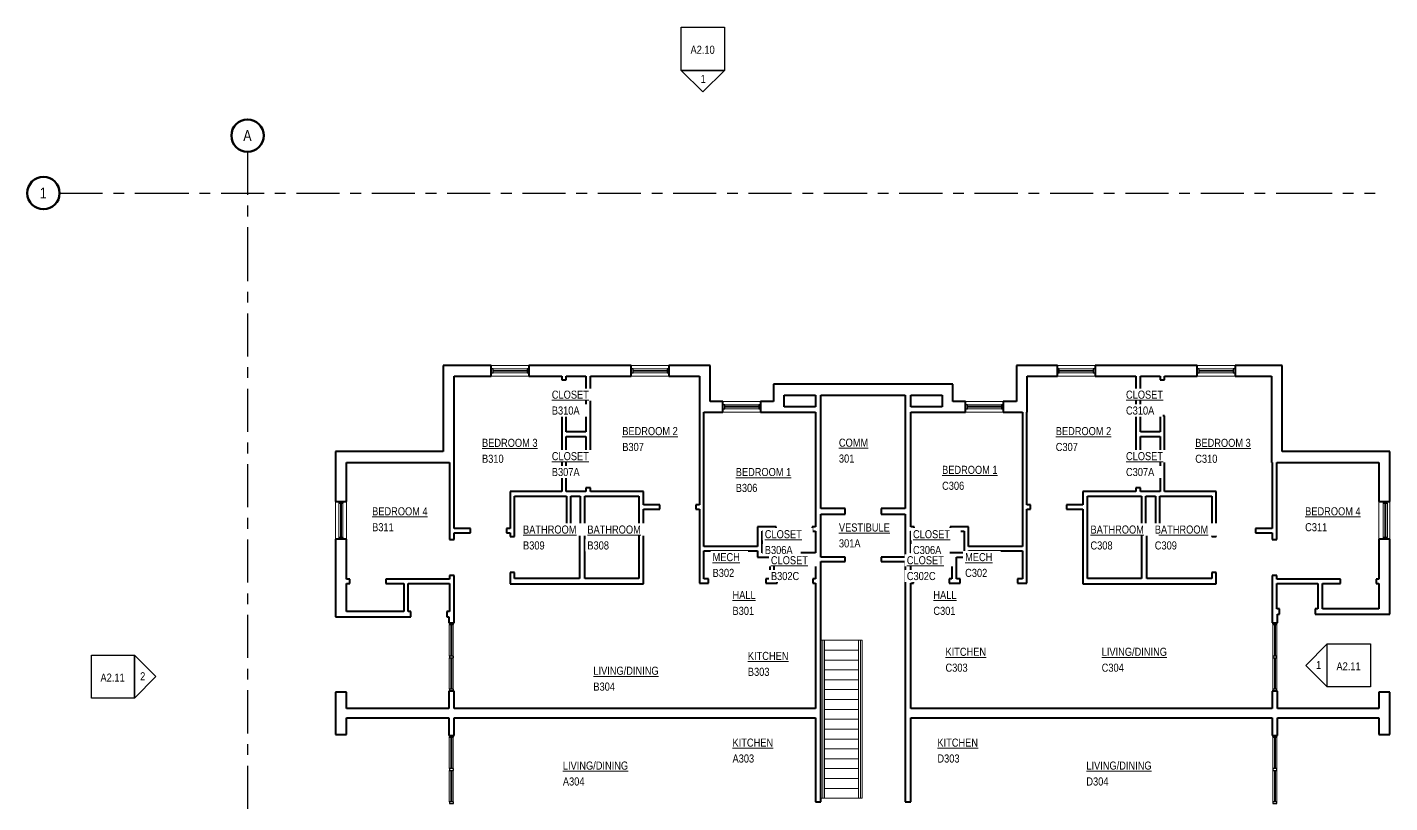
# Model space of a CAD drawing. Header units: inches. Extents: x -1419 to 99, y -118 to 1455.
# Drawn here: x -1419 to 99, y 591 to 1455 of the extents above; entities that cross this region are included whole.
import ezdxf

# ---------------------------------------------------------------- set-up
doc = ezdxf.new("R2010")
doc.units = ezdxf.units.IN
doc.header["$MEASUREMENT"] = 0
doc.linetypes.add('Grid Line', pattern=[84, 48, -12, 12, -12])
for name, color, linetype, lineweight in [('A-AREA-IDEN', 2, 'Continuous', 9), ('A-FLOR-HRAL', 11, 'Continuous', 9), ('A-GLAZ-CURT', 52, 'Continuous', 9), ('A-GLAZ-CWMG', 51, 'Continuous', 9), ('A-WALL', 113, 'Continuous', 15), ('G-ANNO-SYMB', 111, 'Continuous', 9), ('I-WALL', 2, 'Continuous', 15), ('S-GRID', 1, 'Continuous', 9), ('S-GRID-IDEN', 1, 'Continuous', 50), ('S-STRS', 31, 'Continuous', 9)]:
    doc.layers.add(name, color=color, linetype=linetype, lineweight=lineweight)
doc.styles.add('Arial Narrow', font='ARIALN.TTF', dxfattribs={"height": 9})
doc.styles.add('Arial Narrow_1', font='ARIALN.TTF', dxfattribs={"height": 12})

# ---------------------------------------------------------------- blocks, each defined once
blk = doc.blocks.new('System Panel - zGlazed-5153517-LEVEL 3')
at = {"layer": 'A-GLAZ-CURT', "lineweight": 15}
for p, q in [((17.5, 0.5), (-17.5, 0.5)), ((-17.5, 0.5), (-17.5, -0.5)), ((17.5, -0.5), (17.5, 0.5)), ((-17.5, -0.5), (17.5, -0.5))]:
    blk.add_line(p, q, dxfattribs=at)
blk = doc.blocks.new('Rectangular Mullion - 4 1_2_ x 2_ Rectangular_CE_-5153515-LEVEL 3')
at = {"layer": 'A-GLAZ-CWMG'}
for p, q in [((-949, 628.7), (-949, 663.7)), ((-944.5, 628.7), (-944.5, 663.7))]:
    blk.add_line(p, q, dxfattribs=at)
blk = doc.blocks.new('Rectangular Mullion - 4 1_2_ x 2_ Rectangular_CE_-5153518-LEVEL 3')
at = {"layer": 'A-GLAZ-CWMG', "lineweight": 25}
for p, q in [((-2, 2.25), (0, 2.25)), ((-2, -2.25), (-2, 2.25)), ((0, 2.25), (0, -2.25)), ((0, -2.25), (-2, -2.25))]:
    blk.add_line(p, q, dxfattribs=at)
blk = doc.blocks.new('Rectangular Mullion - 4 1_2_ x 2_ Rectangular_CE_-5153519-LEVEL 3')
at = {"layer": 'A-GLAZ-CWMG', "lineweight": 25}
for p, q in [((0, 2.25), (-2, 2.25)), ((-2, 2.25), (-2, -2.25)), ((0, -2.25), (0, 2.25)), ((-2, -2.25), (0, -2.25))]:
    blk.add_line(p, q, dxfattribs=at)
blk = doc.blocks.new('Rectangular Mullion - 4 1_2_ x 2_ Rectangular_CE_-5153516-LEVEL 3')
at = {"layer": 'A-GLAZ-CWMG', "lineweight": 25}
for p, q in [((-1, 2.25), (1, 2.25)), ((-1, -2.25), (-1, 2.25)), ((1, 2.25), (1, -2.25)), ((1, -2.25), (-1, -2.25))]:
    blk.add_line(p, q, dxfattribs=at)
blk = doc.blocks.new('System Panel - zGlazed-5153523-LEVEL 3')
at = {"layer": 'A-GLAZ-CURT', "lineweight": 15}
for p, q in [((17.5, 0.5), (-17.5, 0.5)), ((-17.5, 0.5), (-17.5, -0.5)), ((17.5, -0.5), (17.5, 0.5)), ((-17.5, -0.5), (17.5, -0.5))]:
    blk.add_line(p, q, dxfattribs=at)
blk = doc.blocks.new('Rectangular Mullion - 4 1_2_ x 2_ Rectangular_CE_-5153521-LEVEL 3')
at = {"layer": 'A-GLAZ-CWMG'}
for p, q in [((-949, 752.2), (-949, 717.2)), ((-944.5, 752.2), (-944.5, 717.2))]:
    blk.add_line(p, q, dxfattribs=at)
blk = doc.blocks.new('Rectangular Mullion - 4 1_2_ x 2_ Rectangular_CE_-5153524-LEVEL 3')
at = {"layer": 'A-GLAZ-CWMG', "lineweight": 25}
for p, q in [((-2, 2.25), (0, 2.25)), ((-2, -2.25), (-2, 2.25)), ((0, 2.25), (0, -2.25)), ((0, -2.25), (-2, -2.25))]:
    blk.add_line(p, q, dxfattribs=at)
blk = doc.blocks.new('Rectangular Mullion - 4 1_2_ x 2_ Rectangular_CE_-5153525-LEVEL 3')
at = {"layer": 'A-GLAZ-CWMG', "lineweight": 25}
for p, q in [((0, 2.25), (-2, 2.25)), ((-2, 2.25), (-2, -2.25)), ((0, -2.25), (0, 2.25)), ((-2, -2.25), (0, -2.25))]:
    blk.add_line(p, q, dxfattribs=at)
blk = doc.blocks.new('Rectangular Mullion - 4 1_2_ x 2_ Rectangular_CE_-5153522-LEVEL 3')
at = {"layer": 'A-GLAZ-CWMG', "lineweight": 25}
for p, q in [((-1, 2.25), (1, 2.25)), ((-1, -2.25), (-1, 2.25)), ((1, 2.25), (1, -2.25)), ((1, -2.25), (-1, -2.25))]:
    blk.add_line(p, q, dxfattribs=at)
blk = doc.blocks.new('Railing - Railing-5153174-LEVEL 3')
at = {"layer": 'A-FLOR-HRAL'}
for p, q in [((-492.7, 771.7), (-490.7, 771.7)), ((-492.7, 595.7), (-492.7, 771.7)), ((-490.7, 595.7), (-490.7, 771.7)), ((-490.7, 595.7), (-492.7, 595.7))]:
    blk.add_line(p, q, dxfattribs=at)
blk = doc.blocks.new('Railing - Railing-5153178-LEVEL 3')
at = {"layer": 'A-FLOR-HRAL'}
for p, q in [((-532.7, 771.7), (-530.7, 771.7)), ((-532.7, 595.7), (-532.7, 771.7)), ((-530.7, 595.7), (-530.7, 771.7)), ((-530.7, 595.7), (-532.7, 595.7))]:
    blk.add_line(p, q, dxfattribs=at)
blk = doc.blocks.new('System Panel - zGlazed-5153542-LEVEL 3')
at = {"layer": 'A-GLAZ-CURT', "lineweight": 15}
for p, q in [((19, 0.5), (-19, 0.5)), ((-19, 0.5), (-19, -0.5)), ((19, -0.5), (19, 0.5)), ((-19, -0.5), (19, -0.5))]:
    blk.add_line(p, q, dxfattribs=at)
blk = doc.blocks.new('Rectangular Mullion - 4 1_2_ x 2_ Rectangular_CE_-5153541-LEVEL 3')
at = {"layer": 'A-GLAZ-CWMG'}
for p, q in [((-1072, 924.4), (-1072, 886.4)), ((-1067.5, 924.4), (-1067.5, 886.4))]:
    blk.add_line(p, q, dxfattribs=at)
blk = doc.blocks.new('Rectangular Mullion - 4 1_2_ x 2_ Rectangular_CE_-5153543-LEVEL 3')
at = {"layer": 'A-GLAZ-CWMG', "lineweight": 25}
for p, q in [((-2, 2.25), (0, 2.25)), ((-2, -2.25), (-2, 2.25)), ((0, 2.25), (0, -2.25)), ((0, -2.25), (-2, -2.25))]:
    blk.add_line(p, q, dxfattribs=at)
blk = doc.blocks.new('Rectangular Mullion - 4 1_2_ x 2_ Rectangular_CE_-5153544-LEVEL 3')
at = {"layer": 'A-GLAZ-CWMG', "lineweight": 25}
for p, q in [((0, 2.25), (-2, 2.25)), ((-2, 2.25), (-2, -2.25)), ((0, -2.25), (0, 2.25)), ((-2, -2.25), (0, -2.25))]:
    blk.add_line(p, q, dxfattribs=at)
blk = doc.blocks.new('System Panel - zGlazed-5153537-LEVEL 3')
at = {"layer": 'A-GLAZ-CURT', "lineweight": 15}
for p, q in [((19, 0.5), (-19, 0.5)), ((-19, 0.5), (-19, -0.5)), ((19, -0.5), (19, 0.5)), ((-19, -0.5), (19, -0.5))]:
    blk.add_line(p, q, dxfattribs=at)
blk = doc.blocks.new('Rectangular Mullion - 4 1_2_ x 2_ Rectangular_CE_-5153536-LEVEL 3')
at = {"layer": 'A-GLAZ-CWMG'}
for p, q in [((-1072, 456.4), (-1072, 494.4)), ((-1067.5, 456.4), (-1067.5, 494.4))]:
    blk.add_line(p, q, dxfattribs=at)
blk = doc.blocks.new('Rectangular Mullion - 4 1_2_ x 2_ Rectangular_CE_-5153538-LEVEL 3')
at = {"layer": 'A-GLAZ-CWMG', "lineweight": 25}
for p, q in [((-2, 2.25), (0, 2.25)), ((-2, -2.25), (-2, 2.25)), ((0, 2.25), (0, -2.25)), ((0, -2.25), (-2, -2.25))]:
    blk.add_line(p, q, dxfattribs=at)
blk = doc.blocks.new('Rectangular Mullion - 4 1_2_ x 2_ Rectangular_CE_-5153539-LEVEL 3')
at = {"layer": 'A-GLAZ-CWMG', "lineweight": 25}
for p, q in [((0, 2.25), (-2, 2.25)), ((-2, 2.25), (-2, -2.25)), ((0, -2.25), (0, 2.25)), ((-2, -2.25), (0, -2.25))]:
    blk.add_line(p, q, dxfattribs=at)
blk = doc.blocks.new('Elevation - Detail Number_CE_-134675-LEVEL 3')
at = {"layer": 'G-ANNO-SYMB', "lineweight": 25}
for p, q in [((-0.25, -0.25), (-0.25, 0.25)), ((-0.25, 0.25), (0.25, 0.25)), ((0.25, 0.25), (0.25, -0.25)), ((0.25, -0.25), (-0.25, -0.25))]:
    blk.add_line(p, q, dxfattribs=at)
blk = doc.blocks.new('Elevation - Detail Number_CE_-46063-LEVEL 3')
at = {"layer": 'G-ANNO-SYMB', "lineweight": 25}
for p, q in [((0, 0.25), (-0.25, 0)), ((0.25, 0), (0, 0.25)), ((-0.25, 0), (0.25, 0))]:
    blk.add_line(p, q, dxfattribs=at)
blk = doc.blocks.new('Grid - Grid Head-Circle_CE_-46466-LEVEL 3')
at = {"layer": 'S-GRID-IDEN'}
blk.add_circle((0, 0), 0.188, dxfattribs=at)
blk = doc.blocks.new('Grid - Grid Head-Circle_CE_-V1-LEVEL 3')
at = {"layer": 'S-GRID-IDEN'}
blk.add_circle((0, 0), 0.188, dxfattribs=at)

msp = doc.modelspace()

# ---------------------------------------------------------------- linework, layer by layer
at = {"layer": 'A-WALL', "lineweight": 40}
for p, q in [((-955.7, 1077.9), (-955.7, 981.9)), ((-902.2, 1077.9), (-955.7, 1077.9)), ((-943.7, 969.9), (-943.7, 1065.9)), ((-943.7, 1065.9), (-902.2, 1065.9)), ((-902.2, 1065.9), (-902.2, 1077.9)), ((-746.2, 1077.9), (-860.2, 1077.9)), ((-860.2, 1077.9), (-860.2, 1065.9)), ((-860.2, 1065.9), (-823.7, 1065.9)), ((-818.7, 1065.9), (-796.7, 1065.9)), ((-791.7, 1065.9), (-746.2, 1065.9)), ((-746.2, 1065.9), (-746.2, 1077.9)), ((-658.2, 1077.9), (-704.2, 1077.9)), ((-704.2, 1077.9), (-704.2, 1065.9)), ((-704.2, 1065.9), (-670.2, 1065.9)), ((-670.2, 1065.9), (-670.2, 1025.9)), ((-658.2, 1037.9), (-658.2, 1077.9)), ((-316.7, 1077.9), (-316.7, 1037.9)), ((-271.2, 1077.9), (-316.7, 1077.9)), ((-304.7, 1025.9), (-304.7, 1065.9)), ((-304.7, 1065.9), (-271.2, 1065.9)), ((-271.2, 1065.9), (-271.2, 1077.9)), ((-115.2, 1077.9), (-229.2, 1077.9)), ((-229.2, 1077.9), (-229.2, 1065.9)), ((-229.2, 1065.9), (-183.7, 1065.9)), ((-178.7, 1065.9), (-156.7, 1065.9)), ((-151.7, 1065.9), (-115.2, 1065.9)), ((-115.2, 1065.9), (-115.2, 1077.9)), ((-20.7, 1077.9), (-73.2, 1077.9)), ((-73.2, 1077.9), (-73.2, 1065.9)), ((-73.2, 1065.9), (-32.7, 1065.9)), ((-32.7, 1065.9), (-32.7, 969.9)), ((-20.7, 981.9), (-20.7, 1077.9)), ((-587.7, 1056.9), (-587.7, 1037.9)), ((-387.7, 1056.9), (-587.7, 1056.9)), ((-387.7, 1037.9), (-387.7, 1056.9)), ((-644, 1037.9), (-658.2, 1037.9)), ((-644, 1025.9), (-644, 1037.9)), ((-587.7, 1037.9), (-602, 1037.9)), ((-602, 1037.9), (-602, 1025.9)), ((-575.7, 1031.9), (-575.7, 1044.9)), ((-575.7, 1044.9), (-540.7, 1044.9)), ((-540.7, 1044.9), (-540.7, 1031.9)), ((-534.7, 1044.9), (-440.7, 1044.9)), ((-534.7, 918.4), (-534.7, 1044.9)), ((-440.7, 1044.9), (-440.7, 918.4)), ((-434.7, 1044.9), (-399.7, 1044.9)), ((-434.7, 1031.9), (-434.7, 1044.9)), ((-399.7, 1044.9), (-399.7, 1031.9)), ((-373.5, 1037.9), (-387.7, 1037.9)), ((-373.5, 1025.9), (-373.5, 1037.9)), ((-316.7, 1037.9), (-331.5, 1037.9)), ((-331.5, 1037.9), (-331.5, 1025.9)), ((-665.2, 1025.9), (-644, 1025.9)), ((-602, 1025.9), (-540.7, 1025.9)), ((-540.7, 1031.9), (-575.7, 1031.9)), ((-540.7, 1025.9), (-540.7, 898.2)), ((-399.7, 1031.9), (-434.7, 1031.9)), ((-434.7, 898.2), (-434.7, 1025.9)), ((-434.7, 1025.9), (-373.5, 1025.9)), ((-331.5, 1025.9), (-310.2, 1025.9)), ((-305.2, 1025.9), (-304.7, 1025.9)), ((-1075.7, 981.9), (-1075.7, 926.4)), ((-955.7, 981.9), (-1075.7, 981.9)), ((99.3, 981.9), (-20.7, 981.9)), ((99.3, 926.4), (99.3, 981.9)), ((-1063.7, 926.4), (-1063.7, 969.9)), ((-1063.7, 969.9), (-948.7, 969.9)), ((-32.7, 969.9), (-31.7, 969.9)), ((-26.7, 969.9), (87.3, 969.9)), ((87.3, 969.9), (87.3, 926.4)), ((-1075.7, 926.4), (-1063.7, 926.4)), ((-507.7, 918.4), (-534.7, 918.4)), ((-534.7, 864.4), (-534.7, 912.4)), ((-534.7, 912.4), (-507.7, 912.4)), ((-507.7, 912.4), (-507.7, 918.4)), ((-440.7, 918.4), (-467.7, 918.4)), ((-467.7, 918.4), (-467.7, 912.4)), ((-467.7, 912.4), (-440.7, 912.4)), ((-440.7, 912.4), (-440.7, 864.4)), ((87.3, 926.4), (99.3, 926.4)), ((-803, 896.4), (-804, 896.4)), ((-798, 840.7), (-798, 896.4)), ((-177.5, 896.4), (-177.5, 840.7)), ((-171.5, 896.4), (-172.5, 896.4)), ((-1075.7, 884.4), (-1075.7, 797.9)), ((-1063.7, 884.4), (-1075.7, 884.4)), ((-1063.7, 839.9), (-1063.7, 884.4)), ((-804, 891.4), (-804, 840.7)), ((-540.7, 893.2), (-540.7, 869.2)), ((-434.7, 869.2), (-434.7, 893.2)), ((-171.5, 840.7), (-171.5, 891.4)), ((87.3, 884.4), (87.3, 839.9)), ((99.3, 884.4), (87.3, 884.4)), ((99.3, 800.9), (99.3, 884.4)), ((-540.7, 864.2), (-540.7, 840.2)), ((-534.7, 591.6), (-534.7, 859.4)), ((-440.7, 859.4), (-440.7, 591.6)), ((-434.7, 840.2), (-434.7, 864.2)), ((-881.2, 840.7), (-881.2, 834.7)), ((-804, 840.7), (-876.2, 840.7)), ((-737.7, 840.7), (-798, 840.7)), ((-177.5, 840.7), (-237.7, 840.7)), ((-99.2, 840.7), (-171.5, 840.7)), ((-94.2, 834.7), (-94.2, 840.7)), ((-1063.7, 803.9), (-1063.7, 834.9)), ((-881.2, 834.7), (-737.7, 834.7)), ((-540.7, 835.2), (-540.7, 695.7)), ((-434.7, 695.7), (-434.7, 835.2)), ((-237.7, 834.7), (-94.2, 834.7)), ((87.3, 834.9), (87.3, 806.9)), ((-31.7, 806.9), (-31.7, 791.2)), ((-23.7, 806.9), (-26.7, 806.9)), ((-23.7, 800.9), (-23.7, 806.9)), ((19.3, 806.9), (16.3, 806.9)), ((16.3, 806.9), (16.3, 800.9)), ((87.3, 806.9), (24.3, 806.9)), ((-1075.7, 797.9), (-991.7, 797.9)), ((-999.7, 803.9), (-1063.7, 803.9)), ((-991.7, 803.9), (-994.7, 803.9)), ((-991.7, 797.9), (-991.7, 803.9)), ((-948.7, 803.9), (-951.7, 803.9)), ((-951.7, 803.9), (-951.7, 797.9)), ((-951.7, 797.9), (-949.7, 797.9)), ((-949.7, 797.9), (-949.7, 791.2)), ((-949.7, 791.2), (-943.7, 791.2)), ((-943.7, 791.2), (-943.7, 803.9)), ((-31.7, 791.2), (-25.7, 791.2)), ((-25.7, 791.2), (-25.7, 800.9)), ((-25.7, 800.9), (-23.7, 800.9)), ((16.3, 800.9), (99.3, 800.9)), ((-1075.7, 713.9), (-1075.7, 666.9)), ((-1063.7, 713.9), (-1075.7, 713.9)), ((-1063.7, 695.7), (-1063.7, 713.9)), ((-949.7, 715.2), (-949.7, 695.7)), ((-943.7, 715.2), (-949.7, 715.2)), ((-943.7, 695.7), (-943.7, 715.2)), ((-31.7, 715.2), (-31.7, 695.7)), ((-25.7, 715.2), (-31.7, 715.2)), ((-25.7, 695.7), (-25.7, 715.2)), ((87.3, 713.9), (87.3, 695.7)), ((99.3, 713.9), (87.3, 713.9)), ((99.3, 666.9), (99.3, 713.9)), ((-949.7, 695.7), (-1063.7, 695.7)), ((-1063.7, 666.9), (-1063.7, 685.2)), ((-1063.7, 685.2), (-949.7, 685.2)), ((-949.7, 685.2), (-949.7, 665.7)), ((-540.7, 695.7), (-943.7, 695.7)), ((-943.7, 685.2), (-540.7, 685.2)), ((-943.7, 665.7), (-943.7, 685.2)), ((-540.7, 685.2), (-540.7, 591.6)), ((-31.7, 695.7), (-434.7, 695.7)), ((-434.7, 685.2), (-31.7, 685.2)), ((-434.7, 591.6), (-434.7, 685.2)), ((-31.7, 685.2), (-31.7, 665.7)), ((87.3, 695.7), (-25.7, 695.7)), ((-25.7, 685.2), (87.3, 685.2)), ((-25.7, 665.7), (-25.7, 685.2)), ((87.3, 685.2), (87.3, 666.9)), ((-1075.7, 666.9), (-1063.7, 666.9)), ((-949.7, 665.7), (-943.7, 665.7)), ((-31.7, 665.7), (-25.7, 665.7)), ((87.3, 666.9), (99.3, 666.9)), ((-540.7, 591.6), (-534.7, 591.6)), ((-440.7, 591.6), (-434.7, 591.6))]:
    msp.add_line(p, q, dxfattribs=at)
at = {"layer": 'A-WALL'}
for p, q in [((-902.2, 1077.9), (-860.2, 1077.9)), ((-860.2, 1065.9), (-902.2, 1065.9)), ((-746.2, 1077.9), (-704.2, 1077.9)), ((-704.2, 1065.9), (-746.2, 1065.9)), ((-271.2, 1077.9), (-229.2, 1077.9)), ((-229.2, 1065.9), (-271.2, 1065.9)), ((-115.2, 1077.9), (-73.2, 1077.9)), ((-73.2, 1065.9), (-115.2, 1065.9)), ((-644, 1037.9), (-602, 1037.9)), ((-373.5, 1037.9), (-331.5, 1037.9)), ((-602, 1025.9), (-644, 1025.9)), ((-331.5, 1025.9), (-373.5, 1025.9)), ((-1075.7, 884.4), (-1075.7, 926.4)), ((-1063.7, 926.4), (-1063.7, 884.4)), ((87.3, 884.4), (87.3, 926.4)), ((99.3, 926.4), (99.3, 884.4))]:
    msp.add_line(p, q, dxfattribs=at)
at = {"layer": 'I-WALL', "lineweight": 40}
for p, q in [((-823.7, 1065.9), (-823.7, 1061.9)), ((-818.7, 1061.9), (-818.7, 1065.9)), ((-796.7, 1065.9), (-796.7, 1003.9)), ((-791.7, 981.4), (-791.7, 1065.9)), ((-183.7, 1065.9), (-183.7, 981.4)), ((-178.7, 1003.9), (-178.7, 1065.9)), ((-156.7, 1065.9), (-156.7, 1061.9)), ((-151.7, 1061.9), (-151.7, 1065.9)), ((-823.7, 1061.9), (-818.7, 1061.9)), ((-156.7, 1061.9), (-151.7, 1061.9)), ((-818.7, 1021.9), (-823.7, 1021.9)), ((-823.7, 1021.9), (-823.7, 937.4)), ((-818.7, 1003.9), (-818.7, 1021.9)), ((-670.2, 1025.9), (-670.2, 922.7)), ((-665.2, 876.2), (-665.2, 1025.9)), ((-310.2, 1025.9), (-310.2, 876.2)), ((-305.2, 922.7), (-305.2, 1025.9)), ((-151.7, 1021.9), (-156.7, 1021.9)), ((-156.7, 1021.9), (-156.7, 1003.9)), ((-151.7, 937.4), (-151.7, 1021.9)), ((-796.7, 1003.9), (-818.7, 1003.9)), ((-156.7, 1003.9), (-178.7, 1003.9)), ((-818.7, 937.4), (-818.7, 998.9)), ((-818.7, 998.9), (-796.7, 998.9)), ((-796.7, 998.9), (-796.7, 981.4)), ((-178.7, 981.4), (-178.7, 998.9)), ((-178.7, 998.9), (-156.7, 998.9)), ((-156.7, 998.9), (-156.7, 937.4)), ((-796.7, 981.4), (-791.7, 981.4)), ((-183.7, 981.4), (-178.7, 981.4)), ((-948.7, 969.9), (-948.7, 883.9)), ((-943.7, 896.4), (-943.7, 969.9)), ((-31.7, 969.9), (-31.7, 896.4)), ((-26.7, 883.9), (-26.7, 969.9)), ((-881.2, 937.4), (-881.2, 896.4)), ((-823.7, 937.4), (-881.2, 937.4)), ((-876.2, 887.4), (-876.2, 932.4)), ((-876.2, 932.4), (-818.5, 932.4)), ((-796.7, 937.4), (-818.7, 937.4)), ((-818.5, 932.4), (-818.5, 891.4)), ((-813.5, 932.4), (-803, 932.4)), ((-813.5, 896.4), (-813.5, 932.4)), ((-803, 932.4), (-803, 896.4)), ((-798, 932.4), (-737.7, 932.4)), ((-798, 896.4), (-798, 932.4)), ((-791.7, 941.4), (-796.7, 941.4)), ((-796.7, 941.4), (-796.7, 937.4)), ((-791.7, 937.4), (-791.7, 941.4)), ((-732.7, 937.4), (-791.7, 937.4)), ((-737.7, 932.4), (-737.7, 840.7)), ((-732.7, 922.7), (-732.7, 937.4)), ((-183.7, 937.4), (-242.7, 937.4)), ((-242.7, 937.4), (-242.7, 922.7)), ((-237.7, 932.4), (-177.5, 932.4)), ((-237.7, 840.7), (-237.7, 932.4)), ((-178.7, 941.4), (-183.7, 941.4)), ((-183.7, 941.4), (-183.7, 937.4)), ((-178.7, 937.4), (-178.7, 941.4)), ((-156.7, 937.4), (-178.7, 937.4)), ((-177.5, 932.4), (-177.5, 896.4)), ((-172.5, 932.4), (-162, 932.4)), ((-172.5, 896.4), (-172.5, 932.4)), ((-162, 932.4), (-162, 896.4)), ((-157, 932.4), (-99.2, 932.4)), ((-157, 891.4), (-157, 932.4)), ((-94.2, 937.4), (-151.7, 937.4)), ((-99.2, 932.4), (-99.2, 887.4)), ((-94.2, 896.4), (-94.2, 937.4)), ((-714.2, 922.7), (-732.7, 922.7)), ((-732.7, 834.7), (-732.7, 917.7)), ((-732.7, 917.7), (-714.2, 917.7)), ((-714.2, 917.7), (-714.2, 922.7)), ((-670.2, 922.7), (-674.2, 922.7)), ((-674.2, 922.7), (-674.2, 917.7)), ((-674.2, 917.7), (-670.2, 917.7)), ((-670.2, 917.7), (-670.2, 835.2)), ((-301.2, 922.7), (-305.2, 922.7)), ((-305.2, 917.7), (-301.2, 917.7)), ((-305.2, 835.2), (-305.2, 917.7)), ((-301.2, 917.7), (-301.2, 922.7)), ((-242.7, 922.7), (-261.2, 922.7)), ((-261.2, 922.7), (-261.2, 917.7)), ((-261.2, 917.7), (-242.7, 917.7)), ((-242.7, 917.7), (-242.7, 834.7)), ((-925.2, 896.4), (-943.7, 896.4)), ((-925.2, 891.4), (-925.2, 896.4)), ((-881.2, 896.4), (-885.2, 896.4)), ((-885.2, 896.4), (-885.2, 891.4)), ((-804, 896.4), (-813.5, 896.4)), ((-605.3, 898.2), (-605.3, 876.2)), ((-584.7, 898.2), (-605.3, 898.2)), ((-584.7, 893.2), (-584.7, 898.2)), ((-540.7, 898.2), (-544.7, 898.2)), ((-544.7, 898.2), (-544.7, 893.2)), ((-430.7, 898.2), (-434.7, 898.2)), ((-430.7, 893.2), (-430.7, 898.2)), ((-370.1, 898.2), (-390.7, 898.2)), ((-390.7, 898.2), (-390.7, 893.2)), ((-370.1, 876.2), (-370.1, 898.2)), ((-162, 896.4), (-171.5, 896.4)), ((-90.2, 896.4), (-94.2, 896.4)), ((-90.2, 891.4), (-90.2, 896.4)), ((-31.7, 896.4), (-50.2, 896.4)), ((-50.2, 896.4), (-50.2, 891.4)), ((-948.7, 883.9), (-943.7, 883.9)), ((-943.7, 883.9), (-943.7, 891.4)), ((-943.7, 891.4), (-925.2, 891.4)), ((-885.2, 891.4), (-881.2, 891.4)), ((-881.2, 891.4), (-881.2, 887.4)), ((-881.2, 887.4), (-876.2, 887.4)), ((-818.5, 891.4), (-804, 891.4)), ((-600.3, 869.2), (-600.3, 893.2)), ((-600.3, 893.2), (-584.7, 893.2)), ((-544.7, 893.2), (-540.7, 893.2)), ((-434.7, 893.2), (-430.7, 893.2)), ((-390.7, 893.2), (-375.1, 893.2)), ((-375.1, 893.2), (-375.1, 869.2)), ((-171.5, 891.4), (-157, 891.4)), ((-99.2, 887.4), (-94.2, 887.4)), ((-94.2, 887.4), (-94.2, 891.4)), ((-94.2, 891.4), (-90.2, 891.4)), ((-50.2, 891.4), (-31.7, 891.4)), ((-31.7, 891.4), (-31.7, 883.9)), ((-31.7, 883.9), (-26.7, 883.9)), ((-605.3, 876.2), (-665.2, 876.2)), ((-665.2, 840.2), (-665.2, 871.2)), ((-665.2, 871.2), (-605.3, 871.2)), ((-605.3, 871.2), (-605.3, 864.2)), ((-540.7, 869.2), (-600.3, 869.2)), ((-375.1, 869.2), (-434.7, 869.2)), ((-310.2, 876.2), (-370.1, 876.2)), ((-370.1, 864.2), (-370.1, 871.2)), ((-370.1, 871.2), (-310.2, 871.2)), ((-310.2, 871.2), (-310.2, 840.2)), ((-605.3, 864.2), (-591.7, 864.2)), ((-591.7, 864.2), (-591.7, 840.2)), ((-586.7, 840.2), (-586.7, 864.2)), ((-586.7, 864.2), (-540.7, 864.2)), ((-507.7, 864.4), (-534.7, 864.4)), ((-534.7, 859.4), (-507.7, 859.4)), ((-507.7, 859.4), (-507.7, 864.4)), ((-440.7, 864.4), (-467.7, 864.4)), ((-467.7, 864.4), (-467.7, 859.4)), ((-467.7, 859.4), (-440.7, 859.4)), ((-434.7, 864.2), (-388.7, 864.2)), ((-388.7, 864.2), (-388.7, 840.2)), ((-383.7, 840.2), (-383.7, 864.2)), ((-383.7, 864.2), (-370.1, 864.2)), ((-1059.7, 839.9), (-1063.7, 839.9)), ((-1059.7, 834.9), (-1059.7, 839.9)), ((-948.7, 839.9), (-1019.7, 839.9)), ((-1019.7, 839.9), (-1019.7, 834.9)), ((-948.7, 843.9), (-948.7, 839.9)), ((-943.7, 843.9), (-948.7, 843.9)), ((-943.7, 803.9), (-943.7, 843.9)), ((-881.2, 847.4), (-881.2, 840.7)), ((-876.2, 847.4), (-881.2, 847.4)), ((-876.2, 840.7), (-876.2, 847.4)), ((-660, 840.2), (-665.2, 840.2)), ((-660, 835.2), (-660, 840.2)), ((-591.7, 840.2), (-596, 840.2)), ((-596, 840.2), (-596, 835.2)), ((-583.7, 840.2), (-586.7, 840.2)), ((-583.7, 835.2), (-583.7, 840.2)), ((-540.7, 840.2), (-543.7, 840.2)), ((-543.7, 840.2), (-543.7, 835.2)), ((-431.7, 840.2), (-434.7, 840.2)), ((-431.7, 835.2), (-431.7, 840.2)), ((-388.7, 840.2), (-391.7, 840.2)), ((-391.7, 840.2), (-391.7, 835.2)), ((-379.5, 840.2), (-383.7, 840.2)), ((-379.5, 835.2), (-379.5, 840.2)), ((-310.2, 840.2), (-315.5, 840.2)), ((-315.5, 840.2), (-315.5, 835.2)), ((-99.2, 847.4), (-99.2, 840.7)), ((-94.2, 847.4), (-99.2, 847.4)), ((-94.2, 840.7), (-94.2, 847.4)), ((-31.7, 843.9), (-31.7, 806.9)), ((-26.7, 843.9), (-31.7, 843.9)), ((-26.7, 839.9), (-26.7, 843.9)), ((44.3, 839.9), (-26.7, 839.9)), ((44.3, 834.9), (44.3, 839.9)), ((87.3, 839.9), (84.3, 839.9)), ((84.3, 839.9), (84.3, 834.9)), ((-1063.7, 834.9), (-1059.7, 834.9)), ((-1019.7, 834.9), (-999.7, 834.9)), ((-999.7, 834.9), (-999.7, 803.9)), ((-994.7, 834.9), (-948.7, 834.9)), ((-994.7, 803.9), (-994.7, 834.9)), ((-948.7, 834.9), (-948.7, 803.9)), ((-737.7, 834.7), (-732.7, 834.7)), ((-670.2, 835.2), (-660, 835.2)), ((-596, 835.2), (-583.7, 835.2)), ((-543.7, 835.2), (-540.7, 835.2)), ((-434.7, 835.2), (-431.7, 835.2)), ((-391.7, 835.2), (-379.5, 835.2)), ((-315.5, 835.2), (-305.2, 835.2)), ((-242.7, 834.7), (-237.7, 834.7)), ((-26.7, 834.9), (19.3, 834.9)), ((-26.7, 806.9), (-26.7, 834.9)), ((19.3, 834.9), (19.3, 806.9)), ((24.3, 834.9), (44.3, 834.9)), ((24.3, 806.9), (24.3, 834.9)), ((84.3, 834.9), (87.3, 834.9))]:
    msp.add_line(p, q, dxfattribs=at)
at = {"layer": 'S-GRID', "linetype": 'Grid Line', "lineweight": 25}
for p, q in [((-1173.9, 1316), (-1173.9, 1220)), ((-1383.4, 1270), (-1287.4, 1270)), ((-1287.4, 1270), (-13, 1270)), ((-13, 1270), (83, 1270)), ((-1173.9, 1220), (-1173.9, 11.6))]:
    msp.add_line(p, q, dxfattribs=at)
at = {"layer": 'S-STRS'}
for p, q in [((-532.7, 771.7), (-534.7, 771.7)), ((-534.7, 595.7), (-534.7, 771.7)), ((-530.7, 771.7), (-492.7, 771.7)), ((-530.7, 760.7), (-492.7, 760.7)), ((-488.7, 771.7), (-490.7, 771.7)), ((-488.7, 595.7), (-488.7, 771.7)), ((-530.7, 749.7), (-492.7, 749.7)), ((-530.7, 738.7), (-492.7, 738.7)), ((-530.7, 727.7), (-492.7, 727.7)), ((-530.7, 716.7), (-492.7, 716.7)), ((-530.7, 705.7), (-492.7, 705.7)), ((-530.7, 694.7), (-492.7, 694.7)), ((-530.7, 683.7), (-492.7, 683.7)), ((-530.7, 672.7), (-492.7, 672.7)), ((-530.7, 661.7), (-492.7, 661.7)), ((-530.7, 650.7), (-492.7, 650.7)), ((-530.7, 639.7), (-492.7, 639.7)), ((-530.7, 628.7), (-492.7, 628.7)), ((-530.7, 617.7), (-492.7, 617.7)), ((-534.7, 595.7), (-532.7, 595.7)), ((-530.7, 606.7), (-492.7, 606.7)), ((-530.7, 595.7), (-492.7, 595.7)), ((-490.7, 595.7), (-488.7, 595.7))]:
    msp.add_line(p, q, dxfattribs=at)

# ---------------------------------------------------------------- block references
at = {"layer": 'A-FLOR-HRAL'}
for name in ['Railing - Railing-5153178-LEVEL 3', 'Railing - Railing-5153174-LEVEL 3']:
    msp.add_blockref(name, (0, 0), dxfattribs=at)
at = {"layer": 'A-GLAZ-CURT'}
for p in [(-881.2, 1071.9), (-725.2, 1071.9), (-623, 1031.9)]:
    msp.add_blockref('System Panel - zGlazed-5153542-LEVEL 3', p, dxfattribs=at)
for name, p, rotation in [('System Panel - zGlazed-5153537-LEVEL 3', (-250.2, 1071.9), 180), ('System Panel - zGlazed-5153537-LEVEL 3', (-94.2, 1071.9), 180), ('System Panel - zGlazed-5153537-LEVEL 3', (-352.5, 1031.9), 180), ('System Panel - zGlazed-5153542-LEVEL 3', (-1069.7, 905.4), 89.99999999999974), ('System Panel - zGlazed-5153537-LEVEL 3', (94.3, 905.4), 90.00000000000026), ('System Panel - zGlazed-5153523-LEVEL 3', (-946.7, 771.7), 89.99999999999987), ('System Panel - zGlazed-5153517-LEVEL 3', (-28.7, 771.7), 89.99999999999999), ('System Panel - zGlazed-5153523-LEVEL 3', (-946.7, 734.7), 89.99999999999987), ('System Panel - zGlazed-5153517-LEVEL 3', (-28.7, 734.7), 89.99999999999999), ('System Panel - zGlazed-5153517-LEVEL 3', (-946.7, 646.2), 269.9999999999999), ('System Panel - zGlazed-5153523-LEVEL 3', (-28.7, 646.2), 269.9999999999999), ('System Panel - zGlazed-5153517-LEVEL 3', (-946.7, 609.2), 269.9999999999999), ('System Panel - zGlazed-5153523-LEVEL 3', (-28.7, 609.2), 269.9999999999999)]:
    msp.add_blockref(name, p, dxfattribs=dict(at, rotation=rotation))
at = {"layer": 'A-GLAZ-CWMG'}
for name, p, rotation in [('Rectangular Mullion - 4 1_2_ x 2_ Rectangular_CE_-5153544-LEVEL 3', (-902.2, 1071.9), 180), ('Rectangular Mullion - 4 1_2_ x 2_ Rectangular_CE_-5153541-LEVEL 3', (-1786.6, 2.2), 270.0000000000002), ('Rectangular Mullion - 4 1_2_ x 2_ Rectangular_CE_-5153544-LEVEL 3', (-746.2, 1071.9), 180), ('Rectangular Mullion - 4 1_2_ x 2_ Rectangular_CE_-5153541-LEVEL 3', (-1630.6, 2.2), 270.0000000000002), ('Rectangular Mullion - 4 1_2_ x 2_ Rectangular_CE_-5153536-LEVEL 3', (-725.6, 2.2), 270), ('Rectangular Mullion - 4 1_2_ x 2_ Rectangular_CE_-5153536-LEVEL 3', (-569.6, 2.2), 270), ('Rectangular Mullion - 4 1_2_ x 2_ Rectangular_CE_-5153544-LEVEL 3', (-644, 1031.9), 180), ('Rectangular Mullion - 4 1_2_ x 2_ Rectangular_CE_-5153541-LEVEL 3', (-1528.4, -37.8), 270.0000000000002), ('Rectangular Mullion - 4 1_2_ x 2_ Rectangular_CE_-5153536-LEVEL 3', (-827.9, -37.8), 270), ('Rectangular Mullion - 4 1_2_ x 2_ Rectangular_CE_-5153536-LEVEL 3', (-975.4, 1380.8), 180), ('Rectangular Mullion - 4 1_2_ x 2_ Rectangular_CE_-5153544-LEVEL 3', (-1069.7, 884.4), 269.9999999999998), ('Rectangular Mullion - 4 1_2_ x 2_ Rectangular_CE_-5153539-LEVEL 3', (94.3, 884.4), 270.0000000000002), ('Rectangular Mullion - 4 1_2_ x 2_ Rectangular_CE_-5153515-LEVEL 3', (-975.4, 1417.8), 180), ('Rectangular Mullion - 4 1_2_ x 2_ Rectangular_CE_-5153515-LEVEL 3', (-975.4, 1380.8), 180), ('Rectangular Mullion - 4 1_2_ x 2_ Rectangular_CE_-5153525-LEVEL 3', (-946.7, 715.2), 269.9999999999998), ('Rectangular Mullion - 4 1_2_ x 2_ Rectangular_CE_-5153519-LEVEL 3', (-28.7, 715.2), 270), ('Rectangular Mullion - 4 1_2_ x 2_ Rectangular_CE_-5153519-LEVEL 3', (-946.7, 665.7), 89.99999999999989), ('Rectangular Mullion - 4 1_2_ x 2_ Rectangular_CE_-5153525-LEVEL 3', (-28.7, 665.7), 89.99999999999999), ('Rectangular Mullion - 4 1_2_ x 2_ Rectangular_CE_-5153521-LEVEL 3', (-975.4, 1380.8), 180), ('Rectangular Mullion - 4 1_2_ x 2_ Rectangular_CE_-5153521-LEVEL 3', (-975.4, 1343.8), 180)]:
    msp.add_blockref(name, p, dxfattribs=dict(at, rotation=rotation))
at = {"layer": 'A-GLAZ-CWMG', "extrusion": (0, 0, -1)}
for name, p, rotation in [('Rectangular Mullion - 4 1_2_ x 2_ Rectangular_CE_-5153543-LEVEL 3', (860.2, 1071.9), 180), ('Rectangular Mullion - 4 1_2_ x 2_ Rectangular_CE_-5153543-LEVEL 3', (704.2, 1071.9), 180), ('Rectangular Mullion - 4 1_2_ x 2_ Rectangular_CE_-5153543-LEVEL 3', (602, 1031.9), 180), ('Rectangular Mullion - 4 1_2_ x 2_ Rectangular_CE_-5153543-LEVEL 3', (1069.7, 926.4), 90.00000000000026), ('Rectangular Mullion - 4 1_2_ x 2_ Rectangular_CE_-5153538-LEVEL 3', (-94.3, 926.4), 89.99999999999974), ('Rectangular Mullion - 4 1_2_ x 2_ Rectangular_CE_-5153524-LEVEL 3', (946.7, 791.2), 90.00000000000014), ('Rectangular Mullion - 4 1_2_ x 2_ Rectangular_CE_-5153518-LEVEL 3', (28.7, 791.2), 90.00000000000003), ('Rectangular Mullion - 4 1_2_ x 2_ Rectangular_CE_-5153522-LEVEL 3', (946.7, 753.2), 90.00000000000014), ('Rectangular Mullion - 4 1_2_ x 2_ Rectangular_CE_-5153516-LEVEL 3', (28.7, 753.2), 90.00000000000003), ('Rectangular Mullion - 4 1_2_ x 2_ Rectangular_CE_-5153516-LEVEL 3', (946.7, 627.7), 270.0000000000001), ('Rectangular Mullion - 4 1_2_ x 2_ Rectangular_CE_-5153522-LEVEL 3', (28.7, 627.7), 270), ('Rectangular Mullion - 4 1_2_ x 2_ Rectangular_CE_-5153518-LEVEL 3', (946.7, 589.7), 270.0000000000001), ('Rectangular Mullion - 4 1_2_ x 2_ Rectangular_CE_-5153524-LEVEL 3', (28.7, 589.7), 270)]:
    msp.add_blockref(name, p, dxfattribs=dict(at, rotation=rotation))
for p in [(271.2, 1071.9), (115.2, 1071.9), (373.5, 1031.9)]:
    msp.add_blockref('Rectangular Mullion - 4 1_2_ x 2_ Rectangular_CE_-5153538-LEVEL 3', p, dxfattribs=at)
at = {"layer": 'A-GLAZ-CWMG'}
for name, p in [('Rectangular Mullion - 4 1_2_ x 2_ Rectangular_CE_-5153539-LEVEL 3', (-229.2, 1071.9)), ('Rectangular Mullion - 4 1_2_ x 2_ Rectangular_CE_-5153539-LEVEL 3', (-73.2, 1071.9)), ('Rectangular Mullion - 4 1_2_ x 2_ Rectangular_CE_-5153539-LEVEL 3', (-331.5, 1031.9)), ('Rectangular Mullion - 4 1_2_ x 2_ Rectangular_CE_-5153541-LEVEL 3', (0, 0)), ('Rectangular Mullion - 4 1_2_ x 2_ Rectangular_CE_-5153521-LEVEL 3', (0, 37)), ('Rectangular Mullion - 4 1_2_ x 2_ Rectangular_CE_-5153521-LEVEL 3', (0, 0)), ('Rectangular Mullion - 4 1_2_ x 2_ Rectangular_CE_-5153515-LEVEL 3', (0, 0)), ('Rectangular Mullion - 4 1_2_ x 2_ Rectangular_CE_-5153515-LEVEL 3', (0, -37))]:
    msp.add_blockref(name, p, dxfattribs=at)
at = {"layer": 'G-ANNO-SYMB', "lineweight": 25, "xscale": 95.99999999999994, "yscale": 95.99999999999994, "zscale": 95.99999999999994}
for p in [(-666.4, 1430.7), (53.7, 743.8), (-1324, 731.2)]:
    msp.add_blockref('Elevation - Detail Number_CE_-134675-LEVEL 3', p, dxfattribs=at)
at = {"layer": 'G-ANNO-SYMB', "lineweight": 25, "extrusion": (0, 0, -1), "xscale": 95.99999999999994, "yscale": 95.99999999999994, "zscale": 95.99999999999994, "rotation": 180}
msp.add_blockref('Elevation - Detail Number_CE_-46063-LEVEL 3', (666.4, 1406.7), dxfattribs=at)
at = {"layer": 'G-ANNO-SYMB', "lineweight": 25, "xscale": 95.99999999999994, "yscale": 95.99999999999994, "zscale": 95.99999999999994, "rotation": 89.99999999999991}
msp.add_blockref('Elevation - Detail Number_CE_-46063-LEVEL 3', (29.7, 743.8), dxfattribs=at)
at = {"layer": 'S-GRID-IDEN', "xscale": 95.99999999999994, "yscale": 95.99999999999994, "zscale": 95.99999999999994}
for name, p, rotation in [('Grid - Grid Head-Circle_CE_-V1-LEVEL 3', (-1173.9, 1334), 180), ('Grid - Grid Head-Circle_CE_-46466-LEVEL 3', (-1401.4, 1270), 269.9999999999994)]:
    msp.add_blockref(name, p, dxfattribs=dict(at, rotation=rotation))

# ---------------------------------------------------------------- texts
at = {"layer": 'A-AREA-IDEN', "char_height": 9, "attachment_point": 1, "style": 'Arial Narrow', "bg_fill": 3, "box_fill_scale": 1.25, "bg_fill_color": 9, "bg_fill_true_color": 13158600, "bg_fill_transparency": 0}
for s, insert, width in [('\\LBEDROOM 2', (-273, 1009.3), 76.356), ('\\LBEDROOM 3', (-912.5, 996.2), 76.356), ('\\LCOMM', (-514.7, 996.4), 40.299), ('\\LBEDROOM 1', (-629.7, 963.7), 76.356), ('\\LBEDROOM 1', (-399.7, 966.1), 76.356), ('\\LBEDROOM 4', (-1035, 919.9), 76.356), ('\\LKITCHEN', (-616.2, 758.8), 55.752), ('\\LKITCHEN', (-395.9, 763.4), 55.752), ('\\LLIVING/DINING', (-221.8, 763.4), 89.991), ('\\LLIVING/DINING', (-788.4, 742.3), 89.991), ('\\LKITCHEN', (-633.3, 662.2), 55.752), ('\\LKITCHEN', (-404.9, 662.2), 55.752), ('\\LLIVING/DINING', (-822.4, 636.6), 89.991), ('\\LLIVING/DINING', (-238.9, 636.6), 89.991)]:
    msp.add_mtext(s, dxfattribs=dict(at, insert=insert, width=width))

# ---------------------------------------------------------------- next in the draw order: texts
for s, insert, width in [('\\LCLOSET', (-834.7, 1049.9), 50.904), ('\\LCLOSET', (-194.7, 1049.9), 50.904), ('\\LBEDROOM 2', (-756.2, 1009.3), 76.356), ('C307', (-273, 991.6), 29.997), ('\\LBEDROOM 3', (-117.5, 996.2), 76.356), ('B310', (-912.5, 978.5), 29.391), ('\\LCLOSET', (-834.7, 981.4), 50.904), ('301', (-514.7, 978.7), 20.907), ('\\LCLOSET', (-194.7, 981.4), 50.904), ('B306', (-629.7, 946), 29.391), ('C306', (-399.7, 948.4), 29.997), ('\\LBEDROOM 4', (5, 919.9), 76.356), ('B311', (-1035, 902.2), 29.391), ('\\LBATHROOM', (-866.8, 899.6), 73.629), ('\\LCLOSET', (-597.3, 894.4), 50.904), ('\\LVESTIBULE', (-514.7, 901.9), 69.993), ('\\LCLOSET', (-432.1, 894.4), 50.904), ('\\LBATHROOM', (-162.6, 899.6), 73.629), ('\\LMECH', (-655.5, 868.9), 37.269), ('\\LCLOSET', (-590.5, 865.4), 50.904), ('\\LCLOSET', (-439, 865.4), 50.904), ('\\LMECH', (-374, 868.9), 37.269), ('\\LHALL', (-633.3, 826.7), 31.512), ('\\LHALL', (-409.4, 826.7), 31.512), ('C303', (-395.9, 745.7), 29.997), ('C304', (-221.8, 745.7), 29.997), ('B303', (-616.2, 741.1), 29.391), ('B304', (-788.4, 724.6), 29.391), ('A303', (-633.3, 644.5), 29.391), ('D303', (-404.9, 644.5), 29.997), ('A304', (-822.4, 618.9), 29.391), ('D304', (-238.9, 618.9), 29.997)]:
    msp.add_mtext(s, dxfattribs=dict(at, insert=insert, width=width))
at = {"layer": 'G-ANNO-SYMB', "char_height": 9, "attachment_point": 1, "style": 'Arial Narrow', "bg_fill": 3, "box_fill_scale": 1.25, "bg_fill_color": 9, "bg_fill_true_color": 13158600, "bg_fill_transparency": 0}
for s, insert, width in [('A2.10', (-680.1, 1434.2), 33.027), ('1', (-668.8, 1401.7), 6.969), ('1', (17.2, 748.7), 6.969), ('A2.11', (39.9, 747.2), 33.027), ('A2.11', (-1337.8, 734.6), 33.027)]:
    msp.add_mtext(s, dxfattribs=dict(at, insert=insert, width=width))
at = {"layer": 'S-GRID-IDEN', "lineweight": 9, "char_height": 12, "attachment_point": 1, "style": 'Arial Narrow_1', "bg_fill": 3, "box_fill_scale": 1.25, "bg_fill_color": 9, "bg_fill_true_color": 13158600, "bg_fill_transparency": 0}
for s, insert, width in [('A', (-1178.6, 1340.2), 11.211), ('1', (-1405.5, 1276.1), 9.393)]:
    msp.add_mtext(s, dxfattribs=dict(at, insert=insert, width=width))

# ---------------------------------------------------------------- next in the draw order: block references
at = {"layer": 'G-ANNO-SYMB', "lineweight": 25, "extrusion": (0, 0, -1), "xscale": 95.99999999999994, "yscale": 95.99999999999994, "zscale": 95.99999999999994, "rotation": 90.00000000000055}
msp.add_blockref('Elevation - Detail Number_CE_-46063-LEVEL 3', (1300, 731.2), dxfattribs=at)

# ---------------------------------------------------------------- next in the draw order: texts
at = {"layer": 'A-AREA-IDEN', "char_height": 9, "attachment_point": 1, "style": 'Arial Narrow', "bg_fill": 3, "box_fill_scale": 1.25, "bg_fill_color": 9, "bg_fill_true_color": 13158600, "bg_fill_transparency": 0}
for s, insert, width in [('B310A', (-834.7, 1032.2), 37.875), ('C310A', (-194.7, 1032.2), 38.481), ('B307', (-756.2, 991.6), 29.391), ('C310', (-117.5, 978.5), 29.997), ('B307A', (-834.7, 963.7), 37.875), ('C307A', (-194.7, 963.7), 38.481), ('\\LBATHROOM', (-795.1, 899.6), 73.629), ('C311', (5, 902.2), 29.997), ('B309', (-866.8, 881.9), 29.391), ('301A', (-514.7, 884.2), 29.391), ('C309', (-162.6, 881.9), 29.997), ('B306A', (-597.3, 876.8), 37.875), ('C306A', (-432.1, 876.8), 38.481), ('B302', (-655.5, 851.3), 29.391), ('C302', (-374, 851.3), 29.997), ('B302C', (-590.5, 847.8), 38.481), ('C302C', (-439, 847.8), 39.087), ('B301', (-633.3, 809), 29.391), ('C301', (-409.4, 809), 29.997)]:
    msp.add_mtext(s, dxfattribs=dict(at, insert=insert, width=width))

# ---------------------------------------------------------------- next in the draw order: texts
for s, insert, width in [('\\LBATHROOM', (-234.3, 899.6), 73.629), ('B308', (-795.1, 881.9), 29.391)]:
    msp.add_mtext(s, dxfattribs=dict(at, insert=insert, width=width))
at = {"layer": 'G-ANNO-SYMB', "insert": (-1293.6, 736.1), "char_height": 9, "width": 6.969, "attachment_point": 1, "style": 'Arial Narrow', "bg_fill": 3, "box_fill_scale": 1.25, "bg_fill_color": 9, "bg_fill_true_color": 13158600, "bg_fill_transparency": 0}
msp.add_mtext('2', dxfattribs=at)

# ---------------------------------------------------------------- next in the draw order: texts
at = {"layer": 'A-AREA-IDEN', "insert": (-234.3, 881.9), "char_height": 9, "width": 29.997, "attachment_point": 1, "style": 'Arial Narrow', "bg_fill": 3, "box_fill_scale": 1.25, "bg_fill_color": 9, "bg_fill_true_color": 13158600, "bg_fill_transparency": 0}
msp.add_mtext('C308', dxfattribs=at)

doc.saveas('drawing.dxf')
